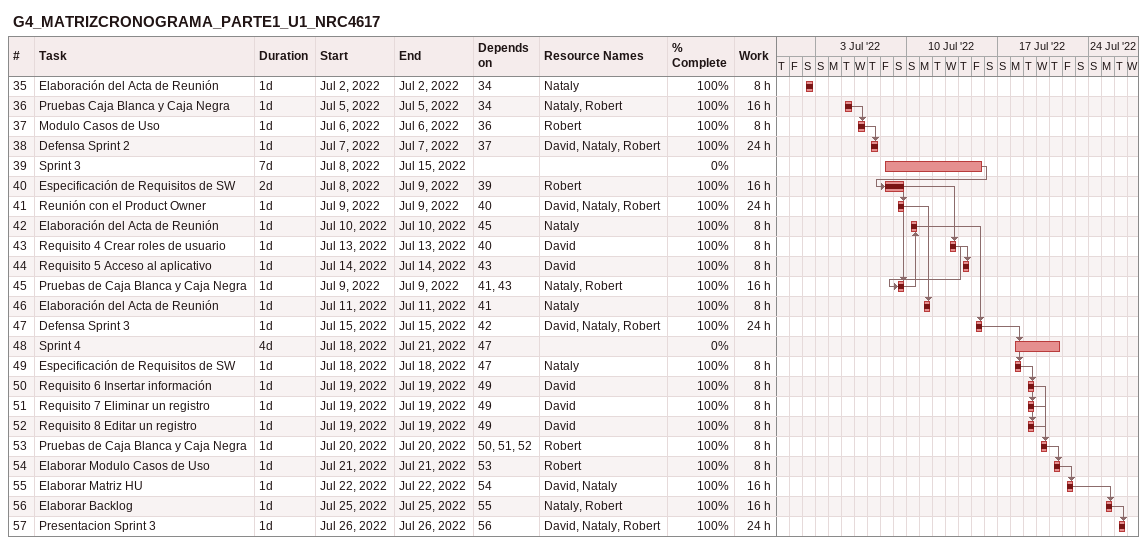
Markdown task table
G4_MATRIZCRONOGRAMA_PARTE1_U1_NRC4617

| ID | Task | Duration | Start | Finish | Predecessors | Resources | % complete | Work (h) |
|---|---|---|---|---|---|---|---|---|
| 35 | Elaboración del Acta de Reunión | 1d | 2022-07-02 | 2022-07-02 | 34 | Nataly | 100 | 8 |
| 36 | Pruebas Caja Blanca y Caja Negra | 1d | 2022-07-05 | 2022-07-05 | 34 | Nataly, Robert | 100 | 16 |
| 37 | Modulo Casos de Uso | 1d | 2022-07-06 | 2022-07-06 | 36 | Robert | 100 | 8 |
| 38 | Defensa Sprint 2 | 1d | 2022-07-07 | 2022-07-07 | 37 | David, Nataly, Robert | 100 | 24 |
| 39 | Sprint 3 | 7d | 2022-07-08 | 2022-07-15 |  |  | 0 |  |
| 40 | Especificación de Requisitos de SW | 2d | 2022-07-08 | 2022-07-09 | 39 | Robert | 100 | 16 |
| 41 | Reunión con el Product Owner | 1d | 2022-07-09 | 2022-07-09 | 40 | David, Nataly, Robert | 100 | 24 |
| 42 | Elaboración del Acta de Reunión | 1d | 2022-07-10 | 2022-07-10 | 45 | Nataly | 100 | 8 |
| 43 | Requisito 4 Crear roles de usuario | 1d | 2022-07-13 | 2022-07-13 | 40 | David | 100 | 8 |
| 44 | Requisito 5 Acceso al aplicativo | 1d | 2022-07-14 | 2022-07-14 | 43 | David | 100 | 8 |
| 45 | Pruebas de Caja Blanca y Caja Negra | 1d | 2022-07-09 | 2022-07-09 | 41, 43 | Nataly, Robert | 100 | 16 |
| 46 | Elaboración del Acta de Reunión | 1d | 2022-07-11 | 2022-07-11 | 41 | Nataly | 100 | 8 |
| 47 | Defensa Sprint 3 | 1d | 2022-07-15 | 2022-07-15 | 42 | David, Nataly, Robert | 100 | 24 |
| 48 | Sprint 4 | 4d | 2022-07-18 | 2022-07-21 | 47 |  | 0 |  |
| 49 | Especificación de Requisitos de SW | 1d | 2022-07-18 | 2022-07-18 | 47 | Nataly | 100 | 8 |
| 50 | Requisito 6 Insertar información | 1d | 2022-07-19 | 2022-07-19 | 49 | David | 100 | 8 |
| 51 | Requisito 7 Eliminar un registro | 1d | 2022-07-19 | 2022-07-19 | 49 | David | 100 | 8 |
| 52 | Requisito 8 Editar un registro | 1d | 2022-07-19 | 2022-07-19 | 49 | David | 100 | 8 |
| 53 | Pruebas de Caja Blanca y Caja Negra | 1d | 2022-07-20 | 2022-07-20 | 50, 51, 52 | Robert | 100 | 8 |
| 54 | Elaborar Modulo Casos de Uso | 1d | 2022-07-21 | 2022-07-21 | 53 | Robert | 100 | 8 |
| 55 | Elaborar Matriz HU | 1d | 2022-07-22 | 2022-07-22 | 54 | David, Nataly | 100 | 16 |
| 56 | Elaborar Backlog | 1d | 2022-07-25 | 2022-07-25 | 55 | Nataly, Robert | 100 | 16 |
| 57 | Presentacion Sprint 3 | 1d | 2022-07-26 | 2022-07-26 | 56 | David, Nataly, Robert | 100 | 24 |
